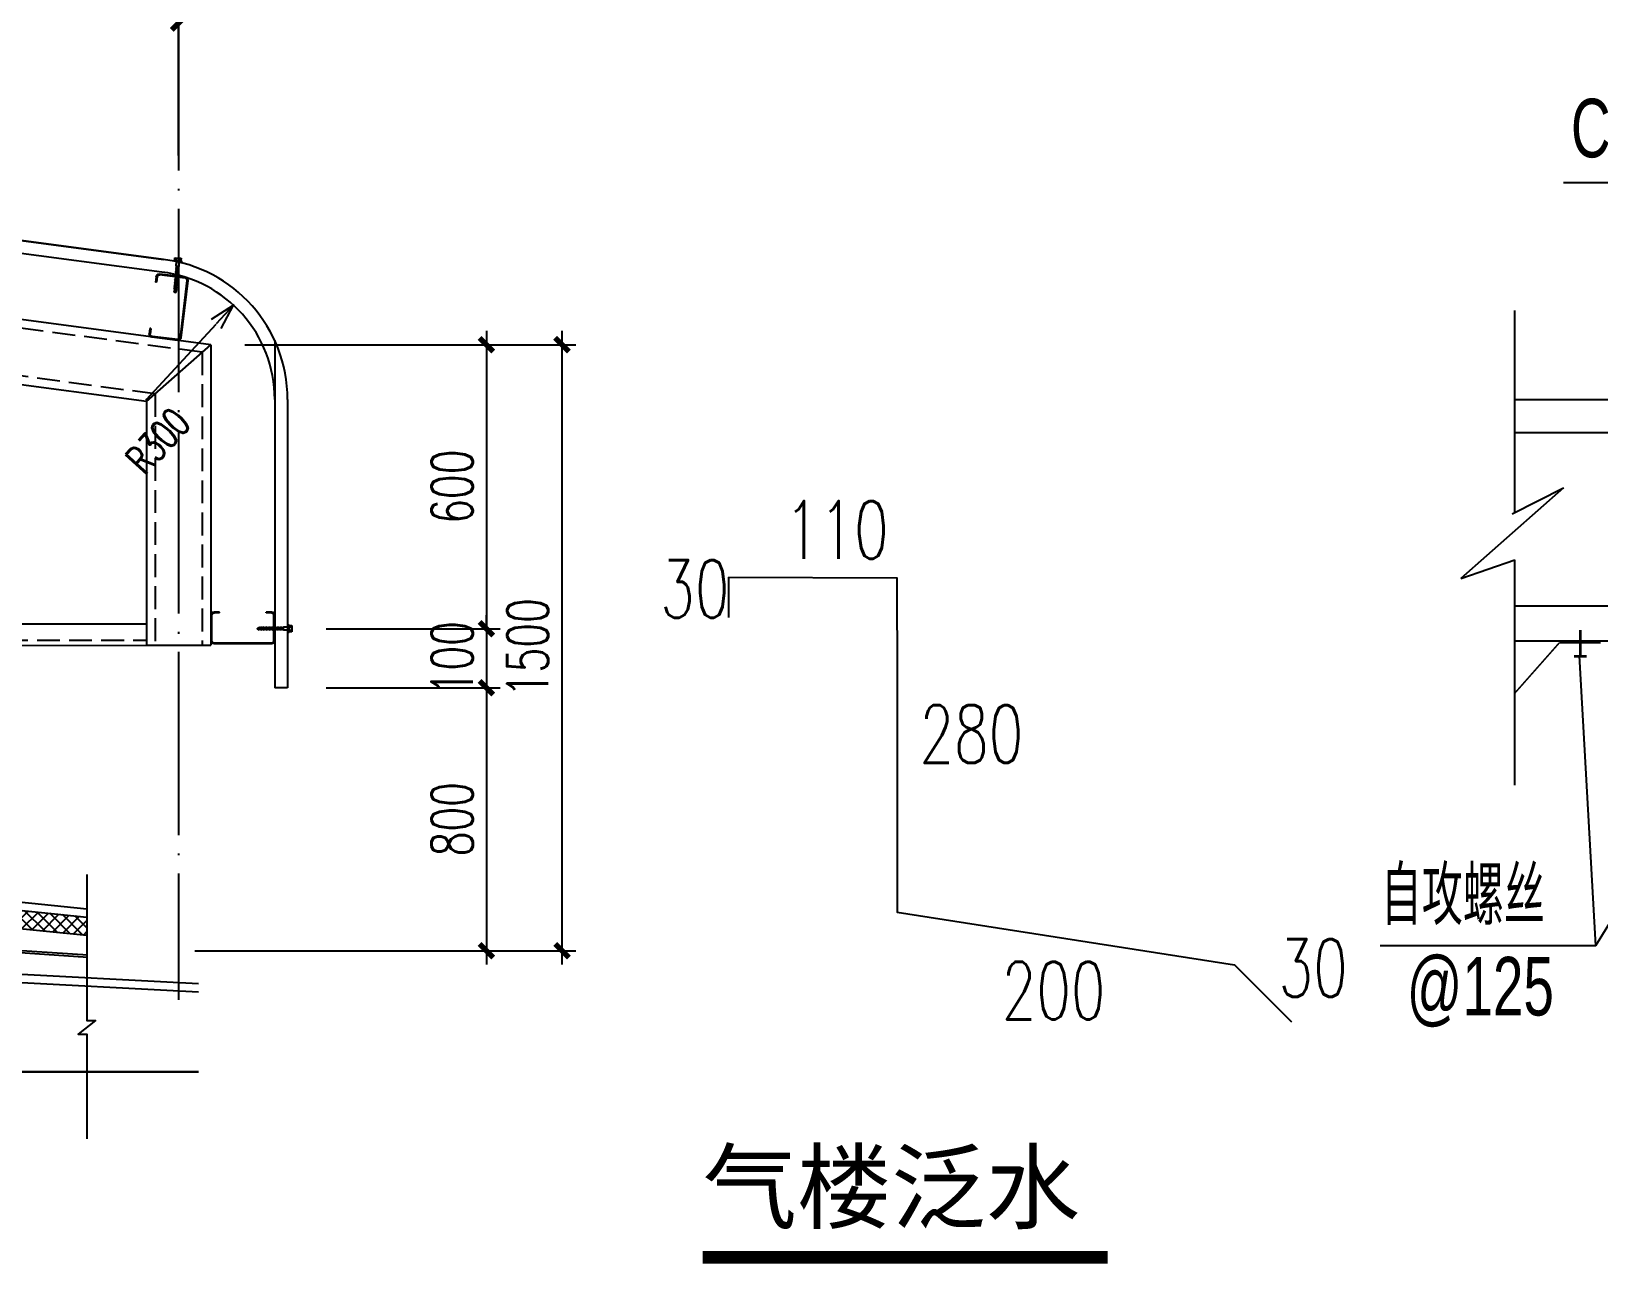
# Model space of a CAD drawing. Extents: x -21908402 to 2288787, y 79687 to 5079726.
# Drawn here: x 2209931 to 2227047, y 126532 to 139991 of the extents above; entities that cross this region are included whole.
import ezdxf

# ---------------------------------------------------------------- set-up
doc = ezdxf.new("R2010")
doc.units = 0
doc.header["$LTSCALE"] = 1000
doc.linetypes.add('DASH', pattern=[0.35, 0.25, -0.1])
doc.linetypes.add('DOTE', pattern=[2.42, 2, -0.2, 0.02, -0.2])
doc.layers.get('0').update_dxf_attribs({"linetype": 'CONTINUOUS'})
doc.layers.get('DEFPOINTS').update_dxf_attribs({"linetype": 'CONTINUOUS'})
for name, color, linetype in [('DIM', 3, 'CONTINUOUS'), ('DIM_SYMB', 3, 'CONTINUOUS'), ('DOTE', 1, 'DOTE'), ('PUB_TEXT', 7, 'CONTINUOUS'), ('WALL', 6, 'CONTINUOUS'), ('保温棉', 133, 'CONTINUOUS'), ('彩板', 134, 'CONTINUOUS'), ('拉杆', 5, 'CONTINUOUS'), ('文字', 153, 'CONTINUOUS'), ('檩条', 4, 'CONTINUOUS'), ('窗', 144, 'CONTINUOUS'), ('自攻钉', 2, 'CONTINUOUS'), ('辅助线', 3, 'CONTINUOUS'), ('钢梁', 3, 'CONTINUOUS')]:
    doc.layers.add(name, color=color, linetype=linetype)
doc.styles.add('_TCH_DYN', font='')
doc.styles.add('SM', font='SIM08', dxfattribs={"width": 0.7, "height": 5, "bigfont": 'HZTXT'})
doc.styles.add('TSSD_DIMENSION', font='txt.shx', dxfattribs={"width": 0.7, "bigfont": 'hztxt.shx'})
doc.styles.get('_TCH_DYN').set_extended_font_data('SimSun')
doc.dimstyles.new('TSSD_150_150', dxfattribs={"dimtxt": 450, "dimasz": 150, "dimexe": 150, "dimexo": 375, "dimgap": 150, "dimtad": 1, "dimdec": 0, "dimzin": 0, "dimtxsty": 'TSSD_DIMENSION', "dimblk": 'ARCHTICK', "dimcen": 0, "dimdle": 150, "dimclrt": 7, "dimazin": 3, "dimtfac": 1, "dimtdec": 0, "dimtix": 1, "dimtmove": 0, "dimatfit": 3, "dimtolj": 1, "dimtzin": 0})

# ---------------------------------------------------------------- blocks, each defined once
blk = doc.blocks.new('FGH')
at = {"layer": '彩板', "color": 151}
for points in [[(1300363.5, -2289987), (1301282, -2289989.1), (1301284.8, -2290564), (1301284.8, -2290564), (1301284.8, -2291816.5), (1303126.3, -2292103.2), (1303438.2, -2292415)], [(1300363.5, -2289987), (1300363.5, -2290206.3)]]:
    blk.add_lwpolyline(points, dxfattribs=at)
at = {"layer": '文字', "style": 'TSSD_DIMENSION', "width": 0.7}
for s, p in [('110', (1300671.2, -2289885.4, 4.8)), ('30', (1299990.6, -2290207.7, 4.8)), ('280', (1301406.2, -2291000.4, 4.8)), ('30', (1303367, -2292278.1, 4.8)), ('200', (1301855, -2292401.2, 4.8))]:
    blk.add_text(s, height=315, dxfattribs=at).set_placement(p)
blk = doc.blocks.new('C150')
for p, q in [((7, 150), (68, 150)), ((7, 148), (68, 148)), ((0, 143), (0, 7)), ((2, 143), (2, 7)), ((73, 143), (73, 130)), ((73, 130), (75, 130)), ((75, 143), (75, 130)), ((7, 2), (68, 2)), ((7, 0), (68, 0)), ((73, 20), (73, 7)), ((73, 20), (75, 20)), ((75, 20), (75, 7))]:
    blk.add_line(p, q)
for centre, radius, start, end in [((7, 143), 7, 90, 180), ((7, 143), 5, 90, 180), ((68, 143), 7, 0, 90), ((68, 143), 5, 0, 90), ((7, 7), 7, 180, 270), ((7, 7), 5, 180, 270), ((68, 7), 7, 270, 0), ((68, 7), 5, 270, 0)]:
    blk.add_arc(centre, radius, start, end)
blk = doc.blocks.new('自攻钉')
at = {"layer": '自攻钉'}
for p, q in [((-63, 13), (-63, 0)), ((63, 13), (-63, 13)), ((-63, 0), (63, 0)), ((-51, 57), (-51, 13)), ((51, 57), (-51, 57)), ((-25, 13), (-25, 57)), ((-25, 0), (-25, -81)), ((25, 57), (25, 13)), ((25, 0), (25, -81)), ((51, 13), (51, 57)), ((63, 0), (63, 13)), ((-25, -81), (-19, -87)), ((-19, -87), (-25, -94)), ((-25, -94), (-19, -100)), ((-19, -100), (-25, -106)), ((-25, -106), (-19, -113)), ((-19, -113), (-25, -119)), ((-25, -119), (-19, -125)), ((-19, -125), (-25, -132)), ((-25, -132), (-19, -138)), ((-19, -138), (-25, -144)), ((-25, -144), (-19, -151)), ((-19, -151), (-25, -157)), ((-25, -157), (-19, -163)), ((-19, -163), (-25, -170)), ((-25, -170), (-19, -176)), ((-19, -176), (-25, -182)), ((-25, -182), (-19, -189)), ((-19, -189), (-25, -195)), ((-25, -195), (-19, -201)), ((-19, -201), (-25, -208)), ((-25, -208), (-19, -214)), ((-19, -214), (-25, -220)), ((-25, -220), (-19, -227)), ((-19, -227), (-25, -233)), ((-25, -233), (-19, -239)), ((-19, -239), (-25, -246)), ((-25, -246), (-19, -252)), ((-19, -252), (-25, -258)), ((-25, -258), (-19, -265)), ((25, -81), (19, -87)), ((19, -87), (25, -94)), ((25, -94), (19, -100)), ((19, -100), (25, -106)), ((25, -106), (19, -113)), ((19, -113), (25, -119)), ((25, -119), (19, -125)), ((19, -125), (25, -132)), ((25, -132), (19, -138)), ((19, -138), (25, -144)), ((25, -144), (19, -151)), ((19, -151), (25, -157)), ((25, -157), (19, -163)), ((19, -163), (25, -170)), ((25, -170), (19, -176)), ((19, -176), (25, -182)), ((25, -182), (19, -189)), ((19, -189), (25, -195)), ((25, -195), (19, -201)), ((19, -201), (25, -208)), ((25, -208), (19, -214)), ((19, -214), (25, -220)), ((25, -220), (19, -227)), ((19, -227), (25, -233)), ((25, -233), (19, -239)), ((19, -239), (25, -246)), ((25, -246), (19, -252)), ((19, -252), (25, -258)), ((25, -258), (19, -265)), ((-19, -265), (-25, -271)), ((-25, -271), (-19, -277)), ((-19, -277), (-25, -284)), ((-25, -284), (-19, -290)), ((-19, -290), (-25, -296)), ((-25, -296), (-19, -303)), ((-19, -303), (-25, -309)), ((-25, -309), (-19, -315)), ((-19, -315), (-25, -322)), ((-25, -322), (-19, -328)), ((-19, -328), (-25, -334)), ((-25, -334), (-19, -341)), ((-19, -341), (-25, -347)), ((-25, -347), (-19, -353)), ((-19, -353), (-25, -360)), ((-25, -360), (-19, -366)), ((-19, -366), (-25, -372)), ((-25, -372), (-19, -379)), ((-19, -379), (-25, -385)), ((-25, -385), (-19, -391)), ((-19, -391), (-25, -398)), ((-25, -398), (-19, -404)), ((-19, -404), (-25, -410)), ((-25, -410), (-19, -417)), ((-19, -417), (-25, -423)), ((-25, -423), (-19, -429)), ((-19, -429), (-25, -436)), ((-25, -436), (-19, -442)), ((-19, -442), (-25, -448)), ((-25, -448), (-19, -455)), ((-19, -455), (-25, -461)), ((-25, -461), (-19, -467)), ((-19, -467), (-25, -473)), ((-25, -473), (-19, -480)), ((-19, -480), (-25, -486)), ((-25, -486), (-19, -492)), ((-19, -492), (-25, -499)), ((0, -526), (-25, -499)), ((0, -526), (25, -499)), ((19, -265), (25, -271)), ((25, -271), (19, -277)), ((19, -277), (25, -284)), ((25, -284), (19, -290)), ((19, -290), (25, -296)), ((25, -296), (19, -303)), ((19, -303), (25, -309)), ((25, -309), (19, -315)), ((19, -315), (25, -322)), ((25, -322), (19, -328)), ((19, -328), (25, -334)), ((25, -334), (19, -341)), ((19, -341), (25, -347)), ((25, -347), (19, -353)), ((19, -353), (25, -360)), ((25, -360), (19, -366)), ((19, -366), (25, -372)), ((25, -372), (19, -379)), ((19, -379), (25, -385)), ((25, -385), (19, -391)), ((19, -391), (25, -398)), ((25, -398), (19, -404)), ((19, -404), (25, -410)), ((25, -410), (19, -417)), ((19, -417), (25, -423)), ((25, -423), (19, -429)), ((19, -429), (25, -436)), ((25, -436), (19, -442)), ((19, -442), (25, -448)), ((25, -448), (19, -455)), ((19, -455), (25, -461)), ((25, -461), (19, -467)), ((19, -467), (25, -473)), ((25, -473), (19, -480)), ((19, -480), (25, -486)), ((25, -486), (19, -492)), ((19, -492), (25, -499))]:
    blk.add_line(p, q, dxfattribs=at)
at = {"layer": '自攻钉', "color": 1}
for p, q in [((-25, -94), (25, -94)), ((-25, -106), (25, -106)), ((-25, -119), (25, -119)), ((-25, -132), (25, -132)), ((-25, -144), (25, -144)), ((-25, -157), (25, -157)), ((-25, -170), (25, -170)), ((-25, -182), (25, -182)), ((-25, -195), (25, -195)), ((-25, -208), (25, -208)), ((-25, -220), (25, -220)), ((-25, -233), (25, -233)), ((-25, -246), (25, -246)), ((-25, -258), (25, -258)), ((-19, -87), (19, -87)), ((-19, -100), (19, -100)), ((-19, -113), (19, -113)), ((-19, -125), (19, -125)), ((-19, -138), (19, -138)), ((-19, -151), (19, -151)), ((-19, -163), (19, -163)), ((-19, -176), (19, -176)), ((-19, -189), (19, -189)), ((-19, -201), (19, -201)), ((-19, -214), (19, -214)), ((-19, -227), (19, -227)), ((-19, -239), (19, -239)), ((-19, -252), (19, -252)), ((-25, -271), (25, -271)), ((-25, -284), (25, -284)), ((-25, -296), (25, -296)), ((-25, -309), (25, -309)), ((-25, -322), (25, -322)), ((-25, -334), (25, -334)), ((-25, -347), (25, -347)), ((-25, -360), (25, -360)), ((-25, -372), (25, -372)), ((-25, -385), (25, -385)), ((-25, -398), (25, -398)), ((-25, -410), (25, -410)), ((-25, -423), (25, -423)), ((-25, -436), (25, -436)), ((-25, -448), (25, -448)), ((-25, -461), (25, -461)), ((-25, -473), (25, -473)), ((-25, -486), (25, -486)), ((-25, -499), (25, -499)), ((-19, -265), (19, -265)), ((-19, -277), (19, -277)), ((-19, -290), (19, -290)), ((-19, -303), (19, -303)), ((-19, -315), (19, -315)), ((-19, -328), (19, -328)), ((-19, -341), (19, -341)), ((-19, -353), (19, -353)), ((-19, -366), (19, -366)), ((-19, -379), (19, -379)), ((-19, -391), (19, -391)), ((-19, -404), (19, -404)), ((-19, -417), (19, -417)), ((-19, -429), (19, -429)), ((-19, -442), (19, -442)), ((-19, -455), (19, -455)), ((-19, -467), (19, -467)), ((-19, -480), (19, -480)), ((-19, -492), (19, -492)), ((0, -526), (-16, -499)), ((0, -526), (-7, -499)), ((0, -526), (7, -499)), ((0, -526), (16, -499))]:
    blk.add_line(p, q, dxfattribs=at)
at = {"layer": '自攻钉'}
for centre, start, end in [((-44, 38), 0, 90), ((44, 38), 90, 180)]:
    blk.add_arc(centre, 19, start, end, dxfattribs=at)
blk = doc.blocks.new('_OPEN30')
at = {"color": 0, "linetype": 'BYBLOCK'}
for p, q in [((-1, 0.268), (0, 0)), ((0, 0), (-1, -0.268)), ((0, 0), (-1, 0))]:
    blk.add_line(p, q, dxfattribs=at)
blk = doc.blocks.new('_ARCHTICK')
at = {"color": 0, "linetype": 'BYBLOCK', "const_width": 0.4}
blk.add_lwpolyline([(-0.5, -0.5), (0.5, 0.5)], dxfattribs=at)
blk = doc.blocks.new('*D56')
at = {"layer": 'DEFPOINTS', "color": 0}
for p in [(1276917, -2291199), (1276917, -2291844), (1279041, -2291844)]:
    blk.add_point(p, dxfattribs=at)
at = {"layer": 'DIM', "color": 0}
for p, q in [((1279041, -2291199), (1279041, -2291049)), ((1277292, -2291199), (1279191, -2291199)), ((1279041, -2291199), (1279041, -2291844)), ((1277292, -2291844), (1279191, -2291844)), ((1279041, -2291844), (1279041, -2291994))]:
    blk.add_line(p, q, dxfattribs=at)
at = {"layer": 'DIM', "color": 0, "xscale": 150, "yscale": 150, "zscale": 150}
for p, rotation in [((1279041, -2291199), 270), ((1279041, -2291844), 90)]:
    blk.add_blockref('_ARCHTICK', p, dxfattribs=dict(at, rotation=rotation))
at = {"layer": 'DIM', "color": 7, "insert": (1278666, -2291521), "char_height": 450, "attachment_point": 5, "rotation": 90, "style": 'TSSD_DIMENSION'}
blk.add_mtext('\\A1;100', dxfattribs=at)
blk = doc.blocks.new('D')
at = {"layer": 'WALL'}
for p, q in [((953571, -2495167), (951836, -2495167)), ((951502, -2497418), (951502, -2496040)), ((951502, -2496647), (954580, -2496647)), ((951502, -2496873), (953998, -2496873)), ((951836, -2497251), (951134, -2497870)), ((951485, -2497427), (951836, -2497251)), ((951134, -2497870), (951502, -2497743)), ((951502, -2499281), (951502, -2497743)), ((951502, -2498055), (954009, -2498055)), ((951502, -2498295), (954609, -2498295)), ((952057, -2500375), (951945, -2498397)), ((952057, -2500375), (953260, -2498409)), ((950584, -2500375), (952057, -2500375))]:
    blk.add_line(p, q, dxfattribs=at)
for points, const_width in [([(951950, -2498221), (951950, -2498411)], 20), ([(951807, -2498308), (951502, -2498653)], 10.8), ([(952090, -2498308), (951807, -2498308)], 10.8), ([(951993, -2498401), (951906, -2498401)], 20)]:
    blk.add_lwpolyline(points, dxfattribs=dict(at, const_width=const_width))
at = {"layer": 'WALL', "style": 'SM', "width": 0.7}
for s, p in [('C型钢檩条', (951886, -2494994)), ('自攻螺丝', (950588, -2500235)), ('@125', (950765, -2500853))]:
    blk.add_text(s, height=400, dxfattribs=at).set_placement(p)
blk = doc.blocks.new('2222213')
at = {"layer": '保温棉'}
h = blk.add_hatch(dxfattribs=at)
h.set_pattern_fill('ANSI37', color=256, scale=700, style=0)
h.set_pattern_definition([(135, (1390690.49, -2322758.82), (61.871843, 61.871843), []), (45, (1390690.49, -2322758.82), (61.871843, -61.871843), [])])
h.paths.add_polyline_path([(1274676.3, -2294348.3), (1274676.3, -2294546), (1272523.5, -2294330.7), (1272387.9, -2294181.9), (1272273, -2294170.3), (1272268.7, -2294164.8), (1272273.3, -2294161.2), (1272269.7, -2294156.6), (1272274.3, -2294153), (1272270.7, -2294148.4), (1272275.3, -2294144.8), (1272271.6, -2294140.2), (1272276.2, -2294136.6), (1272272.6, -2294132), (1272277.2, -2294128.4), (1272273.6, -2294123.8), (1272278.2, -2294120.2), (1272274.6, -2294115.6), (1272279.2, -2294112), (1272276.4, -2294108.3)])
h.paths.add_polyline_path([(1271184.6, -2294137.6), (1271193.8, -2294000.1), (1272244.1, -2294105.1), (1272250, -2294112.6), (1272245.4, -2294116.2), (1272249, -2294120.8), (1272244.4, -2294124.4), (1272248, -2294129), (1272243.4, -2294132.6), (1272247, -2294137.2), (1272242.4, -2294140.9), (1272246, -2294145.4), (1272241.4, -2294149.1), (1272245, -2294153.7), (1272240.4, -2294157.3), (1272244.1, -2294161.9), (1272237.8, -2294166.8), (1272081.6, -2294151.1), (1271993.7, -2294215.6)])
at = {"color": 7}
blk.add_line((1275678.9, -2286029.3, -4.8), (1275678.9, -2284206, -4.8), dxfattribs=at)
at = {"color": 0, "linetype": 'BYBLOCK', "ltscale": 50}
blk.add_point((1276277.9, -2287664), dxfattribs=at)
at = {"layer": 'DIM'}
for p, q in [((1279041.1, -2287945.8), (1279041.1, -2291348.6)), ((1279867.1, -2294866.4), (1279867.1, -2287945.8)), ((1276403.9, -2288095.8), (1279191.1, -2288095.8)), ((1278172.5, -2288095.8), (1280017.1, -2288095.8)), ((1277291.6, -2291198.6), (1279191.1, -2291198.6)), ((1279041.1, -2291693.9), (1279041.1, -2294866.4)), ((1277291.6, -2291843.9), (1279191.1, -2291843.9)), ((1275857.4, -2294716.4), (1279191.1, -2294716.4)), ((1278172.5, -2294716.4), (1280017.1, -2294716.4))]:
    blk.add_line(p, q, dxfattribs=at)
at = {"layer": 'DOTE', "color": 8}
blk.add_line((1275678.9, -2284193, -4.8), (1275678.9, -2295251.2, -4.8), dxfattribs=at)
at = {"layer": '保温棉'}
for p, q in [((1271193.8, -2294000.1), (1274676.3, -2294348.3)), ((1272523.5, -2294330.7), (1274676.3, -2294546))]:
    blk.add_line(p, q, dxfattribs=at)
at = {"layer": '彩板'}
for p, q in [((1275512.4, -2287164.3), (1266128.9, -2285916.4)), ((1275495.7, -2287303.3), (1266128.9, -2286057)), ((1276728.9, -2288051.8), (1276728.9, -2291843.9)), ((1276868.9, -2288693.3), (1276868.9, -2291843.9)), ((1276868.9, -2291843.9), (1276728.9, -2291843.9)), ((1271083.4, -2293898.4), (1274676.3, -2294257.7)), ((1271083.4, -2293989.1), (1274676.3, -2294348.3))]:
    blk.add_line(p, q, dxfattribs=at)
for radius in [1540, 1400]:
    blk.add_arc((1275328.9, -2288693.3), radius, 0, 83.15723, dxfattribs=at)
at = {"layer": '拉杆'}
for p, q in [((1274688.1, -2294790.4), (1272299.4, -2294627.7)), ((1274688.1, -2294766.8), (1272299.8, -2294604.2))]:
    blk.add_line(p, q, dxfattribs=at)
at = {"layer": '窗', "ltscale": 0.1}
blk.add_line((1266128.9, -2285916.4), (1275512.4, -2287164.3), dxfattribs=at)
at = {"layer": '辅助线'}
blk.add_line((1275327.6, -2288694.7), (1276088.1, -2287869.9), dxfattribs=at)
blk.add_lwpolyline([(1274676.3, -2293883.9), (1274676.3, -2295478.5), (1274769.4, -2295478.5), (1274583.2, -2295629.6), (1274676.3, -2295629.6), (1274676.3, -2296770.9)], dxfattribs=at)
at = {"layer": '辅助线', "elevation": 0}
for points in [[(1256362, -2296039.4), (1266023.9, -2296039.4), (1266095.2, -2295843.4), (1266164.3, -2296235.4), (1266233.9, -2296039.4), (1275895.7, -2296039.4)], [(1275895.7, -2296039.4), (1266233.9, -2296039.4), (1266162.5, -2295843.4), (1266093.4, -2296235.4), (1266023.9, -2296039.4), (1256362, -2296039.4)]]:
    blk.add_lwpolyline(points, dxfattribs=at)
at = {"layer": '钢梁'}
for p, q in [((1276028.9, -2288095.8), (1266128.9, -2286781.9)), ((1275328.9, -2288716.8), (1266128.9, -2287486.9)), ((1275328.9, -2288716.8), (1276028.9, -2288095.8)), ((1276028.9, -2288095.8), (1276028.9, -2291377.3)), ((1275328.9, -2288716.8), (1275328.9, -2291377.3)), ((1270982.3, -2291143.9), (1275328.9, -2291143.9)), ((1270982.3, -2291388.7), (1275328.9, -2291377.3)), ((1270982.3, -2291388.7), (1275346.9, -2291377.3)), ((1275328.9, -2291377.3), (1276028.9, -2291377.3))]:
    blk.add_line(p, q, dxfattribs=at)
at = {"layer": '钢梁', "linetype": 'DASH'}
for p, q in [((1275935.5, -2288178.6), (1266128.9, -2286875.9)), ((1275422.2, -2288634), (1266128.9, -2287392.9)), ((1275935.5, -2288178.6), (1275935.5, -2291377.3)), ((1275422.2, -2288634), (1275422.2, -2291377.3)), ((1270982.3, -2291322.4), (1275328.9, -2291322.4))]:
    blk.add_line(p, q, dxfattribs=at)
at = {"layer": '钢梁', "ltscale": 50}
for p, q in [((1275895.7, -2295078.2), (1266128.9, -2294557.2)), ((1275895.7, -2295169.5), (1266128.9, -2294648.5))]:
    blk.add_line(p, q, dxfattribs=at)
at = {"layer": '钢梁', "linetype": 'DASH'}
blk.add_point((1275328.9, -2288693.3), dxfattribs=at)
at = {"color": 7, "xscale": 150, "yscale": 150, "zscale": 150}
blk.add_blockref('_ARCHTICK', (1275678.9, -2284581, -4.8), dxfattribs=at)
at = {"layer": 'DIM', "xscale": 150, "yscale": 150, "zscale": 150}
for p, rotation in [((1279041.1, -2288095.8), 90), ((1279867.1, -2288095.8), 90), ((1279041.1, -2291198.6), 270), ((1279041.1, -2291843.9), 90), ((1279041.1, -2294716.4), 270), ((1279867.1, -2294716.4), 270)]:
    blk.add_blockref('_ARCHTICK', p, dxfattribs=dict(at, rotation=rotation))
at = {"layer": '檩条', "ltscale": 50, "yscale": 4.630648176185787, "zscale": 4.630648176000001}
for p, xscale, rotation in [((1275699.6, -2288052.4), -4.630648176389752, 353.157226588742), ((1276033.4, -2291364.5), -4.630648176185787, 270)]:
    blk.add_blockref('C150', p, dxfattribs=dict(at, xscale=xscale, rotation=rotation))
at = {"layer": '自攻钉', "yscale": 0.6533333333209157, "zscale": 0.6533333333333333}
for p, xscale, rotation in [((1275668.8, -2287185.8), -0.6533333336586505, 355.1159802577069), ((1276879.5, -2291198.6), -0.6533333333209157, 270)]:
    blk.add_blockref('自攻钉', p, dxfattribs=dict(at, xscale=xscale, rotation=rotation))
at = {"layer": '辅助线', "xscale": -279.9999999999137, "yscale": 280, "zscale": 280, "rotation": 227.3247653075439}
blk.add_blockref('_OPEN30', (1276277.9, -2287664), dxfattribs=at)
at = {"layer": 'DIM', "color": 7, "char_height": 450, "attachment_point": 5, "rotation": 90, "style": 'TSSD_DIMENSION'}
for s, insert in [('\\A1;600', (1278666.1, -2289647.2)), ('\\A1;1500', (1279492.1, -2291406.1)), ('\\A1;800', (1278666.1, -2293280.2))]:
    blk.add_mtext(s, dxfattribs=dict(at, insert=insert))
at = {"layer": '文字', "style": 'TSSD_DIMENSION', "width": 0.7}
blk.add_text('R300', height=315, rotation=47.32477, dxfattribs=at).set_placement((1275309, -2289535.9))
at = {"layer": 'DIM'}
dim = blk.add_linear_dim(base=(1279041.1, -2291843.9), p1=(1276916.6, -2291198.6), p2=(1276916.6, -2291843.9), angle=90, text='100', dimstyle='TSSD_150_150', override={"dimtxsty": 'TSSD_DIMENSION'}, dxfattribs=at)
dim.commit()
dim.dimension.update_dxf_attribs({"geometry": '*D56', "text_midpoint": (1278666.1, -2291521.2)})

msp = doc.modelspace()

# ---------------------------------------------------------------- linework, layer by layer
at = {"layer": 'DIM_SYMB', "const_width": 140}
msp.add_lwpolyline([(2217262.7, 126602.5), (2221686.3, 126602.5)], dxfattribs=at)

# ---------------------------------------------------------------- block references
for name, p, xscale, yscale, zscale in [('2222213', (936179.4, 2424093, -4.8), 0.9997499999590218, 0.9997500000026776, 0.9997499999999997), ('D', (704107.9, 4129607.4, -2.4), 1.599599999026395, 1.599600000248756, 1.599599999994181), ('FGH', (-383117.4, 4713888.2, -2.4), 1.999949999968521, 1.999949999997625, 1.999949999999999)]:
    msp.add_blockref(name, p, dxfattribs=dict(xscale=xscale, yscale=yscale, zscale=zscale))

# ---------------------------------------------------------------- texts
at = {"layer": 'PUB_TEXT', "style": '_TCH_DYN'}
msp.add_text('气楼泛水', height=755.27, dxfattribs=at).set_placement((2217262.7, 126992.2, 0))

doc.saveas('drawing.dxf')
